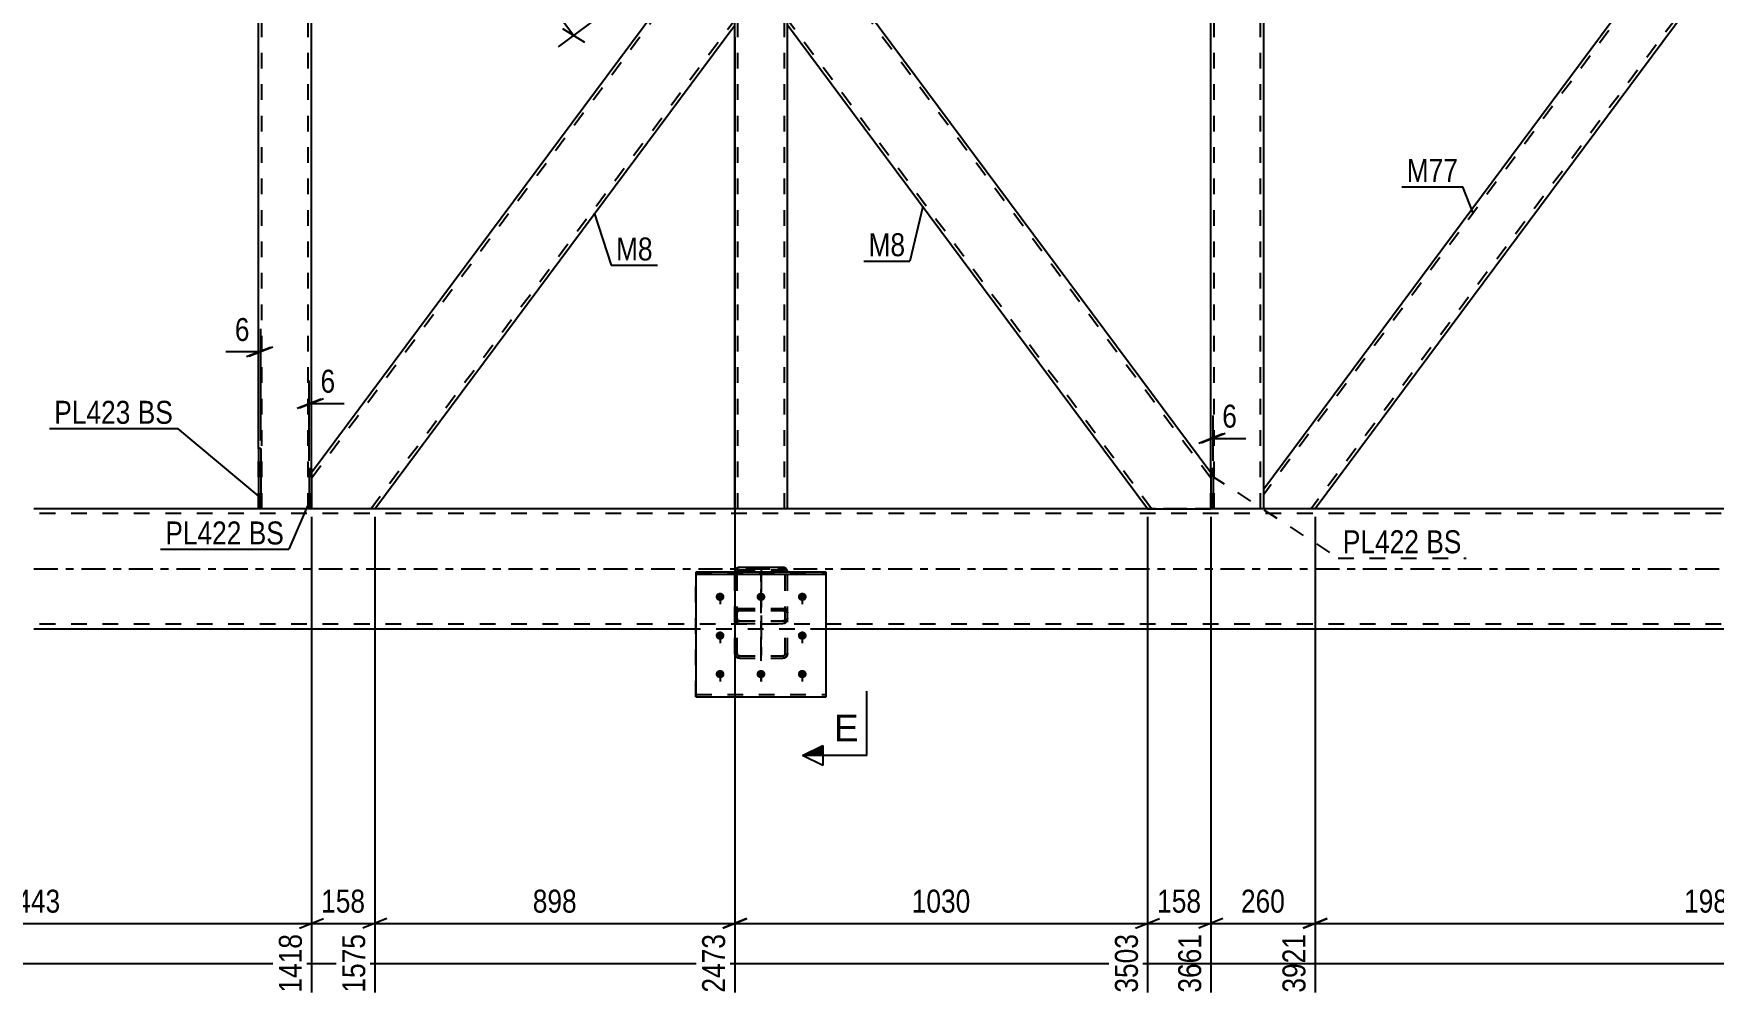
# Model space of a CAD drawing. Header units: millimetres. Extents: x -188 to 1001, y -633 to 208.
# Drawn here: x 34.1 to 243.5, y -212.9 to -92.8 of the extents above; entities that cross this region are included whole.
import ezdxf

# ---------------------------------------------------------------- set-up
doc = ezdxf.new("R2010")
doc.units = ezdxf.units.MM
doc.linetypes.add('DXK_LINE_DOT2', pattern=[3.9198, 1.9599, -1.9599])
doc.linetypes.add('DXK_LINE_DOT3', pattern=[5.9187, 2.979, -0.9799, 0.9799, -0.9799])
doc.styles.add('Arial', font='ARIAL.TTF', dxfattribs={"height": 0.2})
doc.styles.add('Arial Narrow', font='ARIALN.TTF', dxfattribs={"height": 0.2})

# ---------------------------------------------------------------- blocks, each defined once
blk = doc.blocks.new('Part-761552178-4491 - 4322')
at = {"color": 7, "linetype": 'DXK_LINE_DOT2'}
for p, q in [((121.48, -159.93), (121.49, -159.89)), ((121.48, -170.06), (121.48, -159.93)), ((121.8, -159.81), (121.78, -159.93)), ((121.78, -170.06), (121.78, -159.93)), ((121.87, -159.7), (121.8, -159.81)), ((121.96, -159.63), (121.87, -159.7)), ((122.08, -159.61), (121.96, -159.63)), ((122.08, -159.61), (127.48, -159.61)), ((127.59, -159.63), (127.48, -159.61)), ((127.69, -159.7), (127.59, -159.63)), ((127.76, -159.81), (127.69, -159.7)), ((127.78, -159.93), (127.76, -159.81)), ((127.78, -170.06), (127.78, -159.93)), ((128.07, -159.89), (128.08, -159.93)), ((128.08, -170.06), (128.08, -159.93)), ((121.53, -164.77), (121.48, -164.98)), ((121.66, -164.58), (121.53, -164.77)), ((121.85, -164.46), (121.66, -164.58)), ((121.78, -164.98), (121.8, -164.88)), ((121.8, -164.88), (121.87, -164.78)), ((122.08, -164.42), (121.85, -164.46)), ((121.87, -164.78), (121.96, -164.72)), ((121.96, -164.72), (122.08, -164.7)), ((122.08, -164.42), (127.48, -164.42)), ((122.08, -164.7), (127.48, -164.7)), ((127.71, -164.46), (127.48, -164.42)), ((127.48, -164.7), (127.59, -164.72)), ((127.59, -164.72), (127.69, -164.78)), ((127.69, -164.78), (127.76, -164.88)), ((127.9, -164.58), (127.71, -164.46)), ((127.76, -164.88), (127.78, -164.98)), ((128.03, -164.77), (127.9, -164.58)), ((128.08, -164.98), (128.03, -164.77)), ((121.53, -165.92), (121.48, -165.67)), ((121.78, -165.67), (121.8, -165.8)), ((121.8, -165.8), (121.87, -165.9)), ((122.08, -166.31), (121.85, -166.26)), ((121.87, -165.9), (121.96, -165.97)), ((121.96, -165.97), (122.08, -165.99)), ((122.08, -165.99), (127.48, -165.99)), ((122.08, -166.31), (127.48, -166.31)), ((127.48, -165.99), (127.59, -165.97)), ((127.71, -166.26), (127.48, -166.31)), ((127.59, -165.97), (127.69, -165.9)), ((127.69, -165.9), (127.76, -165.8)), ((127.76, -165.8), (127.78, -165.67)), ((128.08, -165.67), (128.03, -165.92)), ((121.48, -170.06), (121.53, -170.27)), ((121.53, -170.27), (121.66, -170.46)), ((121.66, -170.46), (121.85, -170.58)), ((121.8, -170.17), (121.78, -170.06)), ((121.87, -170.26), (121.8, -170.17)), ((121.85, -170.58), (122.08, -170.62)), ((121.96, -170.32), (121.87, -170.26)), ((122.08, -170.34), (121.96, -170.32)), ((122.08, -170.34), (127.48, -170.34)), ((122.08, -170.62), (127.48, -170.62)), ((127.59, -170.32), (127.48, -170.34)), ((127.48, -170.62), (127.71, -170.58)), ((127.69, -170.26), (127.59, -170.32)), ((127.76, -170.17), (127.69, -170.26)), ((127.71, -170.58), (127.9, -170.46)), ((127.78, -170.06), (127.76, -170.17)), ((127.9, -170.46), (128.03, -170.27)), ((128.03, -170.27), (128.08, -170.06))]:
    blk.add_line(p, q, dxfattribs=at)
at = {"color": 2, "linetype": 'Continuous'}
for p, q in [((121.49, -159.89), (121.53, -159.68)), ((121.85, -159.34), (122.08, -159.29)), ((122.08, -159.29), (127.48, -159.29)), ((127.48, -159.29), (127.71, -159.34)), ((128.03, -159.68), (128.07, -159.89))]:
    blk.add_line(p, q, dxfattribs=at)
at = {"color": 7, "linetype": 'DXK_LINE_DOT3'}
blk.add_line((124.78, -159.38), (124.78, -170.94), dxfattribs=at)
at = {"color": 2, "linetype": 'Continuous'}
for centre, start, end in [((122.11, -159.9), 114.32, 159.2417), ((127.45, -159.9), 20.7583, 65.68)]:
    blk.add_arc(centre, 0.621, start, end, dxfattribs=at)
at = {"color": 7, "linetype": 'DXK_LINE_DOT2'}
for centre, start, end in [((122.11, -165.7), 200.7583, 245.68), ((127.45, -165.7), 294.32, 339.2417)]:
    blk.add_arc(centre, 0.621, start, end, dxfattribs=at)
blk = doc.blocks.new('Part-761552178-4403 - 4322')
at = {"color": 2, "linetype": 'Continuous'}
for p, q in [((128.08, -82.85), (130.39, -79.75)), ((180.85, -147.53), (130.39, -79.75)), ((128.08, -90.38), (128.08, -82.85)), ((128.08, -91.72), (128.08, -90.38)), ((172.96, -152), (128.08, -91.72)), ((172.98, -152), (180.85, -152))]:
    blk.add_line(p, q, dxfattribs=at)
at = {"color": 7, "linetype": 'DXK_LINE_DOT2'}
for p, q in [((180.85, -148.2), (130.14, -80.08)), ((128.08, -91.62), (128.08, -90.38)), ((173.46, -152), (128.08, -91.05)), ((180.85, -152), (180.85, -147.53)), ((172.96, -152), (172.98, -152)), ((172.98, -152), (172.96, -152))]:
    blk.add_line(p, q, dxfattribs=at)
blk = doc.blocks.new('Part-761552178-4490 - 4322')
at = {"color": 7, "linetype": 'DXK_LINE_DOT2'}
for p, q in [((121.53, -159.68), (121.48, -159.93)), ((121.48, -170.06), (121.48, -159.93)), ((121.78, -159.93), (121.8, -159.81)), ((121.78, -170.06), (121.78, -159.93)), ((121.8, -159.81), (121.87, -159.7)), ((122.08, -159.29), (121.85, -159.34)), ((121.87, -159.7), (121.96, -159.63)), ((121.96, -159.63), (122.08, -159.61)), ((122.08, -159.29), (127.48, -159.29)), ((122.08, -159.61), (127.48, -159.61)), ((127.71, -159.34), (127.48, -159.29)), ((127.48, -159.61), (127.59, -159.63)), ((127.59, -159.63), (127.69, -159.7)), ((127.69, -159.7), (127.76, -159.81)), ((127.76, -159.81), (127.78, -159.93)), ((127.78, -170.06), (127.78, -159.93)), ((128.08, -159.93), (128.03, -159.68)), ((128.08, -170.06), (128.08, -159.93)), ((121.48, -164.98), (121.53, -164.77)), ((121.53, -164.77), (121.66, -164.58)), ((121.66, -164.58), (121.85, -164.46)), ((121.8, -164.88), (121.78, -164.98)), ((121.87, -164.78), (121.8, -164.88)), ((121.85, -164.46), (122.08, -164.42)), ((121.96, -164.72), (121.87, -164.78)), ((122.08, -164.7), (121.96, -164.72)), ((122.08, -164.42), (127.48, -164.42)), ((122.08, -164.7), (127.48, -164.7)), ((127.48, -164.42), (127.71, -164.46)), ((127.59, -164.72), (127.48, -164.7)), ((127.69, -164.78), (127.59, -164.72)), ((127.76, -164.88), (127.69, -164.78)), ((127.71, -164.46), (127.9, -164.58)), ((127.78, -164.98), (127.76, -164.88)), ((127.9, -164.58), (128.03, -164.77)), ((128.03, -164.77), (128.08, -164.98)), ((121.48, -165.67), (121.53, -165.92)), ((121.8, -165.8), (121.78, -165.67)), ((121.87, -165.9), (121.8, -165.8)), ((121.85, -166.26), (122.08, -166.31)), ((121.96, -165.97), (121.87, -165.9)), ((122.08, -165.99), (121.96, -165.97)), ((122.08, -165.99), (127.48, -165.99)), ((122.08, -166.31), (127.48, -166.31)), ((127.59, -165.97), (127.48, -165.99)), ((127.48, -166.31), (127.71, -166.26)), ((127.69, -165.9), (127.59, -165.97)), ((127.76, -165.8), (127.69, -165.9)), ((127.78, -165.67), (127.76, -165.8)), ((128.03, -165.92), (128.08, -165.67)), ((121.53, -170.27), (121.48, -170.06)), ((121.66, -170.46), (121.53, -170.27)), ((121.85, -170.58), (121.66, -170.46)), ((121.78, -170.06), (121.8, -170.17)), ((121.8, -170.17), (121.87, -170.26)), ((122.08, -170.62), (121.85, -170.58)), ((121.87, -170.26), (121.96, -170.32)), ((121.96, -170.32), (122.08, -170.34)), ((122.08, -170.34), (127.48, -170.34)), ((122.08, -170.62), (127.48, -170.62)), ((127.48, -170.34), (127.59, -170.32)), ((127.71, -170.58), (127.48, -170.62)), ((127.59, -170.32), (127.69, -170.26)), ((127.69, -170.26), (127.76, -170.17)), ((127.9, -170.46), (127.71, -170.58)), ((127.76, -170.17), (127.78, -170.06)), ((128.03, -170.27), (127.9, -170.46)), ((128.08, -170.06), (128.03, -170.27))]:
    blk.add_line(p, q, dxfattribs=at)
at = {"color": 7, "linetype": 'DXK_LINE_DOT3'}
blk.add_line((124.78, -170.94), (124.78, -159.38), dxfattribs=at)
at = {"color": 7, "linetype": 'DXK_LINE_DOT2'}
for centre, start, end in [((122.11, -159.9), 114.32, 159.2417), ((127.45, -159.9), 20.7583, 65.68), ((122.11, -165.7), 200.7583, 245.68), ((127.45, -165.7), 294.32, 339.2417)]:
    blk.add_arc(centre, 0.621, start, end, dxfattribs=at)
blk = doc.blocks.new('Part-761552178-4494 - 4322')
at = {"color": 7, "linetype": 'DXK_LINE_DOT2'}
for p, q in [((116.65, -175.43), (116.65, -159.89)), ((116.65, -159.89), (132.9, -159.89)), ((116.65, -160.16), (132.9, -160.16)), ((132.9, -175.43), (132.9, -159.89)), ((116.65, -175.16), (132.9, -175.16)), ((116.65, -175.43), (132.9, -175.43))]:
    blk.add_line(p, q, dxfattribs=at)
blk = doc.blocks.new('Part-761552178-4495 - 4322')
at = {"color": 2, "linetype": 'Continuous'}
for p, q in [((132.9, -159.89), (116.65, -159.89)), ((116.65, -159.89), (116.65, -175.43)), ((116.65, -160.16), (132.9, -160.16)), ((132.9, -175.43), (132.9, -159.89)), ((116.65, -175.43), (132.9, -175.43))]:
    blk.add_line(p, q, dxfattribs=at)
at = {"color": 7, "linetype": 'DXK_LINE_DOT2'}
blk.add_line((116.65, -175.16), (132.9, -175.16), dxfattribs=at)
blk = doc.blocks.new('Part-761552178-4527 - 4322')
at = {"color": 2, "linetype": 'Continuous'}
for p, q in [((62.1, -152), (34.1, -152)), ((68.4, -152), (62.4, -152)), ((172.98, -152), (76.57, -152)), ((180.85, -152), (180.85, -152)), ((720.65, -152), (181.15, -152)), ((116.65, -167), (34.1, -167)), ((294.78, -167), (132.9, -167))]:
    blk.add_line(p, q, dxfattribs=at)
at = {"color": 7, "linetype": 'DXK_LINE_DOT2'}
for p, q in [((726.65, -152.6), (34.1, -152.6)), ((62.4, -152), (62.1, -152)), ((726.65, -152), (68.4, -152)), ((180.85, -152), (172.98, -152)), ((181.15, -152), (180.85, -152)), ((726.65, -166.4), (34.1, -166.4)), ((132.9, -167), (116.65, -167))]:
    blk.add_line(p, q, dxfattribs=at)
at = {"color": 7, "linetype": 'DXK_LINE_DOT3'}
blk.add_line((34.1, -159.5), (726.65, -159.5), dxfattribs=at)
blk = doc.blocks.new('Bolt-761552178-4546 - 4322')
at = {"color": 1, "linetype": 'DXK_LINE_DOT2'}
for p, q in [((119.65, -162.48), (119.65, -163.9)), ((124.8, -162.48), (124.8, -163.9)), ((129.9, -162.48), (129.9, -163.9)), ((119.65, -167.32), (119.65, -168.74)), ((129.9, -167.32), (129.9, -168.74)), ((119.65, -172.11), (119.65, -173.53)), ((124.8, -172.11), (124.8, -173.53)), ((129.9, -172.11), (129.9, -173.53))]:
    blk.add_line(p, q, dxfattribs=at)
blk = doc.blocks.new('Bolt-761552178-4547 - 4322')
at = {"linetype": 'Continuous'}
for points in [[(119.65, -162.46), (119.77, -162.47), (119.88, -162.51), (119.98, -162.56), (120.06, -162.63), (120.13, -162.72), (120.18, -162.82), (120.2, -162.92), (120.2, -163.03), (120.18, -163.14), (120.13, -163.24), (120.06, -163.32), (119.98, -163.4), (119.88, -163.45), (119.77, -163.48), (119.65, -163.49), (119.54, -163.48), (119.43, -163.45), (119.33, -163.4), (119.25, -163.32), (119.18, -163.24), (119.13, -163.14), (119.11, -163.03), (119.11, -162.92), (119.13, -162.82), (119.18, -162.72), (119.25, -162.63), (119.33, -162.56), (119.43, -162.51), (119.54, -162.47)], [(124.75, -162.46), (124.87, -162.47), (124.98, -162.51), (125.08, -162.56), (125.16, -162.63), (125.23, -162.72), (125.28, -162.82), (125.3, -162.92), (125.3, -163.03), (125.28, -163.14), (125.23, -163.24), (125.16, -163.32), (125.08, -163.4), (124.98, -163.45), (124.87, -163.48), (124.75, -163.49), (124.64, -163.48), (124.53, -163.45), (124.43, -163.4), (124.35, -163.32), (124.28, -163.24), (124.23, -163.14), (124.21, -163.03), (124.21, -162.92), (124.23, -162.82), (124.28, -162.72), (124.35, -162.63), (124.43, -162.56), (124.53, -162.51), (124.64, -162.47)], [(129.9, -162.46), (130.02, -162.47), (130.13, -162.51), (130.23, -162.56), (130.31, -162.63), (130.38, -162.72), (130.43, -162.82), (130.45, -162.92), (130.45, -163.03), (130.43, -163.14), (130.38, -163.24), (130.31, -163.32), (130.23, -163.4), (130.13, -163.45), (130.02, -163.48), (129.9, -163.49), (129.79, -163.48), (129.68, -163.45), (129.58, -163.4), (129.5, -163.32), (129.43, -163.24), (129.38, -163.14), (129.36, -163.03), (129.36, -162.92), (129.38, -162.82), (129.43, -162.72), (129.5, -162.63), (129.58, -162.56), (129.68, -162.51), (129.79, -162.47)], [(119.65, -167.3), (119.77, -167.31), (119.88, -167.35), (119.98, -167.4), (120.06, -167.47), (120.13, -167.56), (120.18, -167.66), (120.2, -167.76), (120.2, -167.87), (120.18, -167.98), (120.13, -168.08), (120.06, -168.16), (119.98, -168.24), (119.88, -168.29), (119.77, -168.32), (119.65, -168.33), (119.54, -168.32), (119.43, -168.29), (119.33, -168.24), (119.25, -168.16), (119.18, -168.08), (119.13, -167.98), (119.11, -167.87), (119.11, -167.76), (119.13, -167.66), (119.18, -167.56), (119.25, -167.47), (119.33, -167.4), (119.43, -167.35), (119.54, -167.31)], [(129.9, -167.3), (130.02, -167.31), (130.13, -167.35), (130.23, -167.4), (130.31, -167.47), (130.38, -167.56), (130.43, -167.66), (130.45, -167.76), (130.45, -167.87), (130.43, -167.98), (130.38, -168.08), (130.31, -168.16), (130.23, -168.24), (130.13, -168.29), (130.02, -168.32), (129.9, -168.33), (129.79, -168.32), (129.68, -168.29), (129.58, -168.24), (129.5, -168.16), (129.43, -168.08), (129.38, -167.98), (129.36, -167.87), (129.36, -167.76), (129.38, -167.66), (129.43, -167.56), (129.5, -167.47), (129.58, -167.4), (129.68, -167.35), (129.79, -167.31)], [(119.65, -172.09), (119.77, -172.1), (119.88, -172.14), (119.98, -172.19), (120.06, -172.26), (120.13, -172.35), (120.18, -172.45), (120.2, -172.56), (120.2, -172.66), (120.18, -172.77), (120.13, -172.87), (120.06, -172.96), (119.98, -173.03), (119.88, -173.08), (119.77, -173.12), (119.65, -173.13), (119.54, -173.12), (119.43, -173.08), (119.33, -173.03), (119.25, -172.96), (119.18, -172.87), (119.13, -172.77), (119.11, -172.66), (119.11, -172.56), (119.13, -172.45), (119.18, -172.35), (119.25, -172.26), (119.33, -172.19), (119.43, -172.14), (119.54, -172.1)], [(124.75, -172.09), (124.87, -172.1), (124.98, -172.14), (125.08, -172.19), (125.16, -172.26), (125.23, -172.35), (125.28, -172.45), (125.3, -172.56), (125.3, -172.66), (125.28, -172.77), (125.23, -172.87), (125.16, -172.96), (125.08, -173.03), (124.98, -173.08), (124.87, -173.12), (124.75, -173.13), (124.64, -173.12), (124.53, -173.08), (124.43, -173.03), (124.35, -172.96), (124.28, -172.87), (124.23, -172.77), (124.21, -172.66), (124.21, -172.56), (124.23, -172.45), (124.28, -172.35), (124.35, -172.26), (124.43, -172.19), (124.53, -172.14), (124.64, -172.1)], [(129.9, -172.09), (130.02, -172.1), (130.13, -172.14), (130.23, -172.19), (130.31, -172.26), (130.38, -172.35), (130.43, -172.45), (130.45, -172.56), (130.45, -172.66), (130.43, -172.77), (130.38, -172.87), (130.31, -172.96), (130.23, -173.03), (130.13, -173.08), (130.02, -173.12), (129.9, -173.13), (129.79, -173.12), (129.68, -173.08), (129.58, -173.03), (129.5, -172.96), (129.43, -172.87), (129.38, -172.77), (129.36, -172.66), (129.36, -172.56), (129.38, -172.45), (129.43, -172.35), (129.5, -172.26), (129.58, -172.19), (129.68, -172.14), (129.79, -172.1)]]:
    blk.add_hatch(color=1, dxfattribs=at).paths.add_polyline_path(points)
at = {"color": 1, "linetype": 'Continuous'}
for p, q in [((119.65, -162.48), (119.65, -163.9)), ((124.75, -162.48), (124.75, -163.9)), ((129.9, -162.48), (129.9, -163.9)), ((119.65, -167.32), (119.65, -168.74)), ((129.9, -167.32), (129.9, -168.74)), ((119.65, -172.11), (119.65, -173.53)), ((124.75, -172.11), (124.75, -173.53)), ((129.9, -172.11), (129.9, -173.53))]:
    blk.add_line(p, q, dxfattribs=at)
blk = doc.blocks.new('Part-761552178-4701 - 4322')
at = {"color": 7, "linetype": 'DXK_LINE_DOT2'}
for p, q in [((180.85, -152), (180.85, -147.03)), ((181.15, -147.03), (180.85, -147.03)), ((181.15, -152), (181.15, -147.03)), ((181.15, -152), (180.85, -152))]:
    blk.add_line(p, q, dxfattribs=at)
blk = doc.blocks.new('Part-761552178-4706 - 4322')
at = {"color": 2, "linetype": 'Continuous'}
for p, q in [((181.15, -147.03), (180.85, -147.03)), ((180.85, -147.03), (180.85, -152)), ((181.15, -147.03), (181.15, -152)), ((181.15, -152), (180.85, -152))]:
    blk.add_line(p, q, dxfattribs=at)
blk = doc.blocks.new('Part-761552178-4741 - 4322')
at = {"color": 7, "linetype": 'DXK_LINE_DOT2'}
for p, q in [((68.4, -152), (68.4, -147.03)), ((68.7, -147.03), (68.4, -147.03)), ((68.7, -152), (68.7, -147.03)), ((68.7, -152), (68.4, -152))]:
    blk.add_line(p, q, dxfattribs=at)
blk = doc.blocks.new('Part-761552178-4746 - 4322')
at = {"color": 2, "linetype": 'Continuous'}
for p, q in [((68.7, -147.03), (68.4, -147.03)), ((68.4, -147.03), (68.4, -152)), ((68.7, -147.03), (68.7, -152)), ((68.7, -152), (68.4, -152))]:
    blk.add_line(p, q, dxfattribs=at)
blk = doc.blocks.new('Part-761552178-4751 - 4322')
at = {"color": 2, "linetype": 'Continuous'}
for p, q in [((62.4, -144.5), (62.1, -144.5)), ((62.1, -144.5), (62.1, -152)), ((62.4, -144.5), (62.4, -152)), ((62.4, -152), (62.1, -152))]:
    blk.add_line(p, q, dxfattribs=at)
blk = doc.blocks.new('Part-761552178-4756 - 4322')
at = {"color": 7, "linetype": 'DXK_LINE_DOT2'}
for p, q in [((62.1, -152), (62.1, -144.5)), ((62.4, -144.5), (62.1, -144.5)), ((62.4, -152), (62.4, -144.5)), ((62.4, -152), (62.1, -152))]:
    blk.add_line(p, q, dxfattribs=at)
blk = doc.blocks.new('Part-761552178-4763 - 4322')
at = {"color": 7, "linetype": 'DXK_LINE_DOT2'}
for p, q in [((187.45, -7.5), (180.85, -7.5)), ((180.85, -12.47), (180.85, -7.5)), ((181.25, -152), (181.25, -7.5)), ((187.05, -152), (187.05, -7.5)), ((187.45, -9.96), (187.45, -7.5)), ((180.85, -152), (180.85, -147.03)), ((187.45, -152), (187.45, -149.54)), ((187.45, -152), (180.85, -152))]:
    blk.add_line(p, q, dxfattribs=at)
at = {"color": 2, "linetype": 'Continuous'}
for p, q in [((187.45, -149.54), (187.45, -9.96)), ((180.85, -147.03), (180.85, -12.47))]:
    blk.add_line(p, q, dxfattribs=at)
blk = doc.blocks.new('Part-761552178-4768 - 4322')
at = {"color": 7, "linetype": 'DXK_LINE_DOT2'}
for p, q in [((128.08, -7.5), (121.48, -7.5)), ((121.48, -8.11), (121.48, -7.5)), ((121.88, -152), (121.88, -7.5)), ((127.68, -152), (127.68, -7.5)), ((128.08, -8.11), (128.08, -7.5)), ((121.48, -92.21), (121.48, -67.29)), ((128.08, -91.72), (128.08, -67.78)), ((128.08, -152), (121.48, -152))]:
    blk.add_line(p, q, dxfattribs=at)
at = {"color": 2, "linetype": 'Continuous'}
for p, q in [((121.48, -67.29), (121.48, -8.11)), ((128.08, -67.78), (128.08, -8.11)), ((128.08, -152), (128.08, -91.72)), ((121.48, -152), (121.48, -92.21))]:
    blk.add_line(p, q, dxfattribs=at)
blk = doc.blocks.new('Part-761552178-4828 - 4322')
at = {"color": 7, "linetype": 'DXK_LINE_DOT2'}
for p, q in [((293.7, -7.5), (187.45, -150.21)), ((299.6, -7.5), (293.2, -7.5)), ((299.6, -8.11), (299.6, -7.5)), ((299.6, -9.29), (193.35, -152)), ((243.53, -74.22), (239.41, -79.75)), ((247.64, -79.75), (243.53, -85.28)), ((193.85, -152), (187.45, -152))]:
    blk.add_line(p, q, dxfattribs=at)
at = {"color": 2, "linetype": 'Continuous'}
for p, q in [((293.2, -7.5), (243.53, -74.22)), ((299.6, -9.96), (299.6, -8.11)), ((299.6, -9.96), (247.64, -79.75)), ((239.41, -79.75), (187.45, -149.54)), ((243.53, -85.28), (193.85, -152)), ((187.45, -152), (187.45, -149.54))]:
    blk.add_line(p, q, dxfattribs=at)
blk = doc.blocks.new('Part-761552178-4833 - 4322')
at = {"color": 2, "linetype": 'Continuous'}
for p, q in [((119.17, -79.75), (68.7, -147.53)), ((121.48, -82.86), (119.17, -79.75)), ((76.6, -152), (121.48, -91.71)), ((75.6, -152), (68.7, -152)), ((76.57, -152), (75.6, -152))]:
    blk.add_line(p, q, dxfattribs=at)
at = {"color": 7, "linetype": 'DXK_LINE_DOT2'}
for p, q in [((68.7, -148.2), (119.42, -80.08)), ((121.48, -91.71), (121.48, -82.86)), ((76.1, -152), (121.48, -91.04)), ((68.7, -147.53), (68.7, -152)), ((76.6, -152), (76.57, -152)), ((76.6, -152), (76.57, -152))]:
    blk.add_line(p, q, dxfattribs=at)
blk = doc.blocks.new('Part-761552178-4843 - 4322')
at = {"color": 7, "linetype": 'DXK_LINE_DOT2'}
for p, q in [((68.7, -7.5), (62.1, -7.5)), ((62.1, -15), (62.1, -7.5)), ((62.5, -152), (62.5, -7.5)), ((68.3, -152), (68.3, -7.5)), ((68.7, -12.47), (68.7, -7.5)), ((62.1, -152), (62.1, -144.5)), ((68.7, -152), (68.7, -147.03)), ((68.7, -152), (62.1, -152))]:
    blk.add_line(p, q, dxfattribs=at)
at = {"color": 2, "linetype": 'Continuous'}
for p, q in [((68.7, -147.03), (68.7, -12.47)), ((62.1, -144.5), (62.1, -15))]:
    blk.add_line(p, q, dxfattribs=at)
blk = doc.blocks.new('StraightDimension-761552178-10327 - 4322')
at = {"color": 7, "linetype": 'Continuous'}
for p, q in [((180.85, -153), (180.85, -212.32)), ((193.85, -153), (193.85, -212.32)), ((182.35, -203.1), (179.35, -204.3)), ((192.35, -204.3), (195.35, -203.1)), ((180.85, -203.7), (193.85, -203.7))]:
    blk.add_line(p, q, dxfattribs=at)
at = {"color": 0}
blk.add_wipeout([(190.69, -202.95), (190.69, -198.75), (184.01, -198.75), (184.01, -202.95)], dxfattribs=at)
at = {"color": 0, "linetype": 'Continuous'}
blk.add_wipeout([(193.25, -204.4), (189.05, -204.4), (189.05, -212.92), (193.25, -212.92)], dxfattribs=at)
at = {"color": 3, "style": 'Arial Narrow'}
blk.add_text('260', height=2.863, dxfattribs=at).set_placement((184.61, -202.35))
at = {"color": 3, "linetype": 'Continuous', "style": 'Arial Narrow'}
blk.add_text('3921', height=2.863, rotation=90.0002, dxfattribs=at).set_placement((192.65, -212.32))
blk = doc.blocks.new('StraightDimension-761552178-10326 - 4322')
at = {"color": 7, "linetype": 'Continuous'}
for p, q in [((193.85, -153), (193.85, -212.32)), ((293.2, -153), (293.2, -212.32)), ((195.35, -203.1), (192.35, -204.3)), ((291.7, -204.3), (294.7, -203.1)), ((193.85, -203.7), (293.2, -203.7))]:
    blk.add_line(p, q, dxfattribs=at)
at = {"color": 0}
blk.add_wipeout([(247.78, -202.95), (247.78, -198.75), (239.27, -198.75), (239.27, -202.95)], dxfattribs=at)
at = {"color": 0, "linetype": 'Continuous'}
blk.add_wipeout([(292.6, -204.4), (288.4, -204.4), (288.4, -212.92), (292.6, -212.92)], dxfattribs=at)
at = {"color": 3, "style": 'Arial Narrow'}
blk.add_text('1987', height=2.863, dxfattribs=at).set_placement((239.87, -202.35))
at = {"color": 3, "linetype": 'Continuous', "style": 'Arial Narrow'}
blk.add_text('5908', height=2.863, rotation=90.0002, dxfattribs=at).set_placement((292, -212.32))
blk = doc.blocks.new('StraightDimension-761552178-10328 - 4322')
at = {"color": 7, "linetype": 'Continuous'}
for p, q in [((172.96, -153), (172.96, -212.32)), ((180.85, -153), (180.85, -212.32)), ((171.46, -204.3), (174.46, -203.1)), ((182.35, -203.1), (179.35, -204.3)), ((172.96, -203.7), (180.85, -203.7))]:
    blk.add_line(p, q, dxfattribs=at)
at = {"color": 0}
blk.add_wipeout([(180.25, -202.95), (180.25, -198.75), (173.56, -198.75), (173.56, -202.95)], dxfattribs=at)
at = {"color": 0, "linetype": 'Continuous'}
blk.add_wipeout([(180.25, -204.4), (176.05, -204.4), (176.05, -212.92), (180.25, -212.92)], dxfattribs=at)
at = {"color": 3, "style": 'Arial Narrow'}
blk.add_text('158', height=2.863, dxfattribs=at).set_placement((174.16, -202.35))
at = {"color": 3, "linetype": 'Continuous', "style": 'Arial Narrow'}
blk.add_text('3661', height=2.863, rotation=90.0002, dxfattribs=at).set_placement((179.65, -212.32))
blk = doc.blocks.new('StraightDimension-761552178-4970 - 4322')
at = {"color": 7, "linetype": 'Continuous'}
blk.add_line((-1.25, -208.7), (777.9, -208.7), dxfattribs=at)
blk = doc.blocks.new('StraightDimension-761552178-5030 - 4322')
at = {"color": 7, "linetype": 'Continuous'}
for p, q in [((62.1, -143.5), (62.1, -129.59)), ((62.4, -143.5), (62.4, -129.59)), ((60.6, -133.04), (63.6, -131.84)), ((63.9, -131.84), (60.9, -133.04)), ((62.1, -132.44), (62.4, -132.44))]:
    blk.add_line(p, q, dxfattribs=at)
at = {"color": 0}
blk.add_wipeout([(61.58, -131.69), (61.58, -127.49), (58.55, -127.49), (58.55, -131.69)], dxfattribs=at)
at = {"color": 7, "linetype": 'Continuous'}
blk.add_line((62.1, -132.44), (58.02, -132.44), dxfattribs=at)
blk.add_line((62.1, -132.44), (58.02, -132.44), dxfattribs=at)
at = {"color": 3, "style": 'Arial Narrow'}
blk.add_text('6', height=2.86, dxfattribs=at).set_placement((59.15, -131.09))
blk = doc.blocks.new('StraightDimension-761552178-5042 - 4322')
at = {"color": 7, "linetype": 'Continuous'}
for p, q in [((68.4, -146.03), (68.4, -136.03)), ((68.7, -146.03), (68.7, -136.03)), ((66.9, -139.48), (69.9, -138.28)), ((70.2, -138.28), (67.2, -139.48)), ((68.4, -138.88), (68.7, -138.88))]:
    blk.add_line(p, q, dxfattribs=at)
at = {"color": 0}
blk.add_wipeout([(72.25, -138.13), (72.25, -133.93), (69.23, -133.93), (69.23, -138.13)], dxfattribs=at)
at = {"color": 7, "linetype": 'Continuous'}
blk.add_line((68.7, -138.88), (72.78, -138.88), dxfattribs=at)
blk.add_line((68.7, -138.88), (72.78, -138.88), dxfattribs=at)
at = {"color": 3, "style": 'Arial Narrow'}
blk.add_text('6', height=2.86, dxfattribs=at).set_placement((69.83, -137.53))
blk = doc.blocks.new('StraightDimension-761552178-5793 - 4322')
at = {"color": 7, "linetype": 'Continuous'}
for p, q in [((180.85, -146.03), (180.85, -140.39)), ((181.15, -146.03), (181.15, -140.39)), ((179.35, -143.84), (182.35, -142.64)), ((182.65, -142.64), (179.65, -143.84)), ((180.85, -143.24), (181.15, -143.24))]:
    blk.add_line(p, q, dxfattribs=at)
at = {"color": 0}
blk.add_wipeout([(184.7, -142.49), (184.7, -138.29), (181.68, -138.29), (181.68, -142.49)], dxfattribs=at)
at = {"color": 7, "linetype": 'Continuous'}
blk.add_line((181.15, -143.24), (185.23, -143.24), dxfattribs=at)
blk.add_line((181.15, -143.24), (185.23, -143.24), dxfattribs=at)
at = {"color": 3, "style": 'Arial Narrow'}
blk.add_text('6', height=2.86, dxfattribs=at).set_placement((182.28, -141.89))
blk = doc.blocks.new('StraightDimension-761552178-10329 - 4322')
at = {"color": 7, "linetype": 'Continuous'}
for p, q in [((121.48, -93.21), (121.48, -212.32)), ((172.96, -153), (172.96, -212.32)), ((122.98, -203.1), (119.98, -204.3)), ((171.46, -204.3), (174.46, -203.1)), ((121.48, -203.7), (172.96, -203.7))]:
    blk.add_line(p, q, dxfattribs=at)
at = {"color": 0}
blk.add_wipeout([(151.47, -202.95), (151.47, -198.75), (142.96, -198.75), (142.96, -202.95)], dxfattribs=at)
at = {"color": 0, "linetype": 'Continuous'}
blk.add_wipeout([(172.36, -204.4), (168.16, -204.4), (168.16, -212.92), (172.36, -212.92)], dxfattribs=at)
at = {"color": 3, "style": 'Arial Narrow'}
blk.add_text('1030', height=2.863, dxfattribs=at).set_placement((143.56, -202.35))
at = {"color": 3, "linetype": 'Continuous', "style": 'Arial Narrow'}
blk.add_text('3503', height=2.863, rotation=90.0002, dxfattribs=at).set_placement((171.76, -212.32))
blk = doc.blocks.new('StraightDimension-761552178-10330 - 4322')
at = {"color": 7, "linetype": 'Continuous'}
for p, q in [((121.48, -93.21), (121.48, -212.32)), ((76.6, -153), (76.6, -212.32)), ((78.1, -203.1), (75.1, -204.3)), ((119.98, -204.3), (122.98, -203.1)), ((76.6, -203.7), (121.48, -203.7))]:
    blk.add_line(p, q, dxfattribs=at)
at = {"color": 0}
blk.add_wipeout([(102.38, -202.95), (102.38, -198.75), (95.7, -198.75), (95.7, -202.95)], dxfattribs=at)
at = {"color": 0, "linetype": 'Continuous'}
blk.add_wipeout([(120.88, -204.4), (116.68, -204.4), (116.68, -212.92), (120.88, -212.92)], dxfattribs=at)
at = {"color": 3, "style": 'Arial Narrow'}
blk.add_text('898', height=2.863, dxfattribs=at).set_placement((96.3, -202.35))
at = {"color": 3, "linetype": 'Continuous', "style": 'Arial Narrow'}
blk.add_text('2473', height=2.863, rotation=90.0002, dxfattribs=at).set_placement((120.28, -212.32))
blk = doc.blocks.new('StraightDimension-761552178-10331 - 4322')
at = {"color": 7, "linetype": 'Continuous'}
for p, q in [((68.7, -153), (68.7, -212.32)), ((76.6, -153), (76.6, -212.32)), ((67.2, -204.3), (70.2, -203.1)), ((78.1, -203.1), (75.1, -204.3)), ((68.7, -203.7), (76.6, -203.7))]:
    blk.add_line(p, q, dxfattribs=at)
at = {"color": 0}
blk.add_wipeout([(75.99, -202.95), (75.99, -198.75), (69.31, -198.75), (69.31, -202.95)], dxfattribs=at)
at = {"color": 0, "linetype": 'Continuous'}
blk.add_wipeout([(76, -204.4), (71.8, -204.4), (71.8, -212.92), (76, -212.92)], dxfattribs=at)
at = {"color": 3, "style": 'Arial Narrow'}
blk.add_text('158', height=2.863, dxfattribs=at).set_placement((69.91, -202.35))
at = {"color": 3, "linetype": 'Continuous', "style": 'Arial Narrow'}
blk.add_text('1575', height=2.863, rotation=90.0002, dxfattribs=at).set_placement((75.4, -212.32))
blk = doc.blocks.new('StraightDimension-761552178-10332 - 4322')
at = {"color": 7, "linetype": 'Continuous'}
for p, q in [((68.7, -153), (68.7, -212.32)), ((-1.25, -174), (-1.25, -209.75)), ((0.25, -203.1), (-2.75, -204.3)), ((67.2, -204.3), (70.2, -203.1)), ((-1.25, -203.7), (68.7, -203.7))]:
    blk.add_line(p, q, dxfattribs=at)
at = {"color": 0}
blk.add_wipeout([(37.98, -202.95), (37.98, -198.75), (29.47, -198.75), (29.47, -202.95)], dxfattribs=at)
at = {"color": 0, "linetype": 'Continuous'}
for points in [[(-1.85, -204.95), (-6.05, -204.95), (-6.05, -209.81), (-1.85, -209.81)], [(68.1, -204.4), (63.9, -204.4), (63.9, -212.92), (68.1, -212.92)]]:
    blk.add_wipeout(points, dxfattribs=at)
at = {"color": 3, "style": 'Arial Narrow'}
blk.add_text('1443', height=2.863, dxfattribs=at).set_placement((30.07, -202.35))
at = {"color": 3, "linetype": 'Continuous', "style": 'Arial Narrow'}
for s, p in [('1418', (67.5, -212.32)), ('25', (-2.45, -209.21))]:
    blk.add_text(s, height=2.863, rotation=90.0002, dxfattribs=at).set_placement(p)
blk = doc.blocks.new('StraightDimension-761552178-12712 - 4322')
at = {"color": 7, "linetype": 'Continuous'}
for p, q in [((67.9, -12.57), (49, -26.63)), ((52.31, -26.04), (49.55, -24.35)), ((50.93, -25.2), (101.39, -92.98)), ((118.36, -80.35), (99.47, -94.41)), ((100.02, -92.14), (102.77, -93.83))]:
    blk.add_line(p, q, dxfattribs=at)
at = {"color": 0}
blk.add_wipeout([(79.78, -62.69), (83.15, -60.18), (77.12, -52.09), (73.75, -54.59)], dxfattribs=at)
at = {"color": 3, "style": 'Arial'}
blk.add_text('1690', height=2.865, rotation=-53.3309, dxfattribs=at).set_placement((74.59, -54.72))
blk = doc.blocks.new('SectionMark-761552178-6188 - 4322')
at = {"linetype": 'Continuous'}
for points in [[(132.45, 47.47), (132.45, 46.22), (129.95, 47.47)], [(132.45, -181.5), (132.45, -182.75), (129.95, -182.75)]]:
    blk.add_hatch(color=6, dxfattribs=at).paths.add_polyline_path(points)
at = {"color": 6, "linetype": 'Continuous'}
for p, q in [((129.95, 47.47), (132.45, 48.72)), ((132.45, 46.22), (132.45, 48.72)), ((137.95, 47.47), (129.95, 47.47)), ((129.95, 47.47), (132.45, 46.22)), ((129.95, -182.75), (132.45, -181.5)), ((132.45, -181.5), (132.45, -184)), ((137.95, -182.75), (129.95, -182.75)), ((132.45, -184), (129.95, -182.75))]:
    blk.add_line(p, q, dxfattribs=at)
at = {"color": 0, "linetype": 'Continuous'}
for points in [[(136.95, 42.22), (136.95, 45.72), (133.84, 45.72), (133.84, 42.22)], [(136.95, -181), (136.95, -177.5), (133.84, -177.5), (133.84, -181)]]:
    blk.add_wipeout(points, dxfattribs=at)
at = {"color": 6, "linetype": 'Continuous'}
for p, q in [((137.95, 47.47), (137.95, 39.47)), ((137.95, -182.75), (137.95, -174.75))]:
    blk.add_line(p, q, dxfattribs=at)
at = {"color": 3, "linetype": 'Continuous', "style": 'Arial'}
for p in [(133.84, 42.22), (133.84, -181)]:
    blk.add_text('E', height=3.34, dxfattribs=at).set_placement(p)
blk = doc.blocks.new('Mark-761552178-4399 - 4322')
at = {"color": 0}
blk.add_wipeout([(142.74, -120.52), (142.74, -117.52), (138.17, -117.52), (138.17, -120.52)], dxfattribs=at)
blk.add_wipeout([(142.74, -120.52), (142.74, -117.52), (138.17, -117.52), (138.17, -120.52)], dxfattribs=at)
at = {"color": 30, "linetype": 'Continuous'}
for p in [(144.92, -114.34), (137.57, -121.12)]:
    blk.add_line(p, (143.34, -121.12), dxfattribs=at)
at = {"color": 3, "style": 'Arial Narrow'}
blk.add_text('M8', height=2.863, dxfattribs=at).set_placement((138.17, -120.52))
blk = doc.blocks.new('MarkSet-761552178-6348 - 4322')
at = {"color": 0}
blk.add_wipeout([(46.14, -141.41), (46.14, -138.41), (36.63, -138.41), (36.63, -141.41)], dxfattribs=at)
blk.add_wipeout([(46.14, -141.41), (46.14, -138.41), (36.63, -138.41), (36.63, -141.41)], dxfattribs=at)
at = {"color": 3, "style": 'Arial Narrow'}
blk.add_text('PL423', height=2.863, dxfattribs=at).set_placement((36.63, -141.41))
at = {"color": 0}
blk.add_wipeout([(51.42, -141.41), (51.42, -138.41), (47.04, -138.41), (47.04, -141.41)], dxfattribs=at)
blk.add_wipeout([(51.42, -141.41), (51.42, -138.41), (47.04, -138.41), (47.04, -141.41)], dxfattribs=at)
at = {"color": 30, "linetype": 'Continuous'}
for p in [(36.03, -142.01), (62.18, -150.46)]:
    blk.add_line(p, (52.02, -142.01), dxfattribs=at)
at = {"color": 3, "style": 'Arial Narrow'}
blk.add_text('BS', height=2.863, dxfattribs=at).set_placement((47.04, -141.41))
blk = doc.blocks.new('Mark-761552178-4824 - 4322')
at = {"color": 0}
blk.add_wipeout([(211.68, -111.26), (211.68, -108.26), (205.28, -108.26), (205.28, -111.26)], dxfattribs=at)
blk.add_wipeout([(211.68, -111.26), (211.68, -108.26), (205.28, -108.26), (205.28, -111.26)], dxfattribs=at)
at = {"color": 30, "linetype": 'Continuous'}
for p in [(204.68, -111.86), (213.57, -115.15)]:
    blk.add_line(p, (212.28, -111.86), dxfattribs=at)
at = {"color": 3, "style": 'Arial Narrow'}
blk.add_text('M77', height=2.863, dxfattribs=at).set_placement((205.28, -111.26))
blk = doc.blocks.new('Mark-761552178-4829 - 4322')
at = {"color": 0}
blk.add_wipeout([(111.25, -121.05), (111.25, -118.05), (106.68, -118.05), (106.68, -121.05)], dxfattribs=at)
blk.add_wipeout([(111.25, -121.05), (111.25, -118.05), (106.68, -118.05), (106.68, -121.05)], dxfattribs=at)
at = {"color": 30, "linetype": 'Continuous'}
for p, q in [((103.94, -115.11), (106.08, -121.65)), ((106.08, -121.65), (111.85, -121.65))]:
    blk.add_line(p, q, dxfattribs=at)
at = {"color": 3, "style": 'Arial Narrow'}
blk.add_text('M8', height=2.863, dxfattribs=at).set_placement((106.68, -121.05))
blk = doc.blocks.new('MarkSet-761552178-6294 - 4322')
at = {"color": 0}
blk.add_wipeout([(206.82, -157.55), (206.82, -154.55), (197.32, -154.55), (197.32, -157.55)], dxfattribs=at)
blk.add_wipeout([(206.82, -157.55), (206.82, -154.55), (197.32, -154.55), (197.32, -157.55)], dxfattribs=at)
at = {"color": 30, "linetype": 'DXK_LINE_DOT2'}
blk.add_line((180.88, -147.84), (196.72, -158.15), dxfattribs=at)
at = {"color": 3, "style": 'Arial Narrow'}
blk.add_text('PL422', height=2.863, dxfattribs=at).set_placement((197.32, -157.55))
at = {"color": 0}
blk.add_wipeout([(212.1, -157.55), (212.1, -154.55), (207.72, -154.55), (207.72, -157.55)], dxfattribs=at)
blk.add_wipeout([(212.1, -157.55), (212.1, -154.55), (207.72, -154.55), (207.72, -157.55)], dxfattribs=at)
at = {"color": 30, "linetype": 'DXK_LINE_DOT2'}
blk.add_line((196.72, -158.15), (212.7, -158.15), dxfattribs=at)
at = {"color": 3, "style": 'Arial Narrow'}
blk.add_text('BS', height=2.863, dxfattribs=at).set_placement((207.72, -157.55))
blk = doc.blocks.new('MarkSet-761552178-6354 - 4322')
at = {"color": 0}
blk.add_wipeout([(59.98, -156.45), (59.98, -153.45), (50.48, -153.45), (50.48, -156.45)], dxfattribs=at)
blk.add_wipeout([(59.98, -156.45), (59.98, -153.45), (50.48, -153.45), (50.48, -156.45)], dxfattribs=at)
at = {"color": 3, "style": 'Arial Narrow'}
blk.add_text('PL422', height=2.863, dxfattribs=at).set_placement((50.48, -156.45))
at = {"color": 0}
blk.add_wipeout([(65.27, -156.45), (65.27, -153.45), (60.88, -153.45), (60.88, -156.45)], dxfattribs=at)
blk.add_wipeout([(65.27, -156.45), (65.27, -153.45), (60.88, -153.45), (60.88, -156.45)], dxfattribs=at)
at = {"color": 30, "linetype": 'Continuous'}
for p in [(68.48, -150.98), (49.88, -157.05)]:
    blk.add_line(p, (65.87, -157.05), dxfattribs=at)
at = {"color": 3, "style": 'Arial Narrow'}
blk.add_text('BS', height=2.863, dxfattribs=at).set_placement((60.88, -156.45))

msp = doc.modelspace()

# ---------------------------------------------------------------- block references
for name in ['Part-761552178-4843 - 4322', 'Part-761552178-4768 - 4322', 'Part-761552178-4763 - 4322', 'Part-761552178-4828 - 4322', 'Part-761552178-4833 - 4322', 'Part-761552178-4403 - 4322', 'Part-761552178-4751 - 4322', 'Part-761552178-4756 - 4322', 'Part-761552178-4741 - 4322', 'Part-761552178-4746 - 4322', 'Part-761552178-4701 - 4322', 'Part-761552178-4706 - 4322', 'Part-761552178-4527 - 4322', 'Part-761552178-4494 - 4322', 'Part-761552178-4495 - 4322', 'Part-761552178-4491 - 4322', 'Part-761552178-4490 - 4322', 'Bolt-761552178-4547 - 4322', 'Bolt-761552178-4546 - 4322']:
    msp.add_blockref(name, (0, 0))

# ---------------------------------------------------------------- next in the draw order: block references
msp.add_blockref('StraightDimension-761552178-10327 - 4322', (0, 0))

# ---------------------------------------------------------------- next in the draw order: block references
for name in ['StraightDimension-761552178-10328 - 4322', 'StraightDimension-761552178-10326 - 4322']:
    msp.add_blockref(name, (0, 0))

# ---------------------------------------------------------------- next in the draw order: block references
msp.add_blockref('StraightDimension-761552178-4970 - 4322', (0, 0))

# ---------------------------------------------------------------- next in the draw order: block references
for name in ['StraightDimension-761552178-10329 - 4322', 'Mark-761552178-4824 - 4322', 'StraightDimension-761552178-5030 - 4322', 'StraightDimension-761552178-5042 - 4322', 'StraightDimension-761552178-5793 - 4322', 'MarkSet-761552178-6294 - 4322']:
    msp.add_blockref(name, (0, 0))

# ---------------------------------------------------------------- next in the draw order: block references
for name in ['SectionMark-761552178-6188 - 4322', 'StraightDimension-761552178-10330 - 4322', 'MarkSet-761552178-6348 - 4322']:
    msp.add_blockref(name, (0, 0))

# ---------------------------------------------------------------- next in the draw order: block references
for name in ['StraightDimension-761552178-12712 - 4322', 'Mark-761552178-4829 - 4322', 'Mark-761552178-4399 - 4322', 'StraightDimension-761552178-10331 - 4322']:
    msp.add_blockref(name, (0, 0))

# ---------------------------------------------------------------- next in the draw order: block references
msp.add_blockref('StraightDimension-761552178-10332 - 4322', (0, 0))

# ---------------------------------------------------------------- next in the draw order: block references
msp.add_blockref('MarkSet-761552178-6354 - 4322', (0, 0))

doc.saveas('drawing.dxf')
